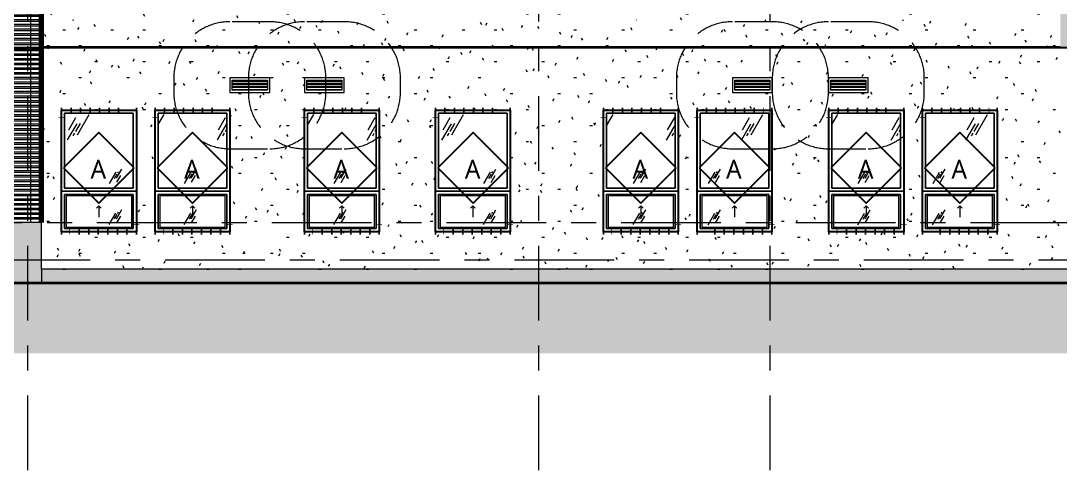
# Model space of a CAD drawing. Header units: inches. Extents: x 6 to 15224, y -733 to 6300.
# Drawn here: x 1718 to 2384, y 4950 to 5238 of the extents above; entities that cross this region are included whole.
import ezdxf

# ---------------------------------------------------------------- set-up
doc = ezdxf.new("R2010")
doc.units = ezdxf.units.IN
doc.header["$MEASUREMENT"] = 0
for name, pattern in [('Center 1_2_', [112, 64, -16, 16, -16]), ('Center 3_8_', [96, 48, -16, 16, -16]), ('Dots Space 1_16_', [6, 0, -6]), ('Hidden 3_16_', [36, 24, -12])]:
    doc.linetypes.add(name, pattern=pattern)
for name, color, linetype, lineweight in [('A-DETL', 90, 'Continuous', 13), ('A-DETL-GENF', 92, 'Continuous', 13), ('A-FLOR-LEVL', 51, 'Continuous', 13), ('A-GENM', 13, 'Continuous', 18), ('A-GLAZ', 151, 'Continuous', 25), ('A-GLAZ-IDEN', 152, 'Continuous', 25), ('A-GLAZ-SILL', 1, 'Continuous', 18), ('A-WALL', 113, 'Continuous', 25), ('A-WALL-PATT', 111, 'Continuous', 25), ('M-EQPM', 50, 'Continuous', 18), ('M-EQPM-HDLN', 50, 'Hidden 3_16_', 13), ('S-GRID', 1, 'Continuous', 13)]:
    doc.layers.add(name, color=color, linetype=linetype, lineweight=lineweight)
doc.styles.add('Open Sans_5', font='OpenSans-Regular.ttf', dxfattribs={"height": 12})
pattern_1 = [(0, (3669.645, 0), (40.96, 10.24), [1.69, -29.03, 1.69, -29.03, -163.84]), (0, (3669.645, 0), (40.96, 10.24), [-61.44, 1.69, -59.75, 1.69, -29.03, -71.68]), (0, (3669.645, 0), (40.96, 10.24), [-153.6, 1.69, -18.79, 1.69, -49.51]), (120, (3685.005, 5.12), (-29.3481, 30.3524), [1.69, -29.03, 1.69, -29.03, -163.84]), (120, (3685.005, 5.12), (-29.3481, 30.3524), [-61.44, 1.69, -59.75, 1.69, -29.03, -71.68]), (120, (3685.005, 5.12), (-29.3481, 30.3524), [-153.6, 1.69, -18.79, 1.69, -49.51]), (240, (3690.125, 25.6), (-11.6119, -40.5924), [1.69, -29.03, 1.69, -29.03, -163.84]), (240, (3690.125, 25.6), (-11.6119, -40.5924), [-61.44, 1.69, -59.75, 1.69, -29.03, -71.68]), (240, (3690.125, 25.6), (-11.6119, -40.5924), [-153.6, 1.69, -18.79, 1.69, -49.51])]
pattern_2 = [(0, (3669.6447, 0), (5.12, 1.28), [0.16896, -3.671, 0.16896, -3.671, -20.48]), (0, (3669.6447, 0), (5.12, 1.28), [-7.68, 0.16896, -7.511, 0.16896, -3.671, -8.96]), (0, (3669.6447, 0), (5.12, 1.28), [-19.2, 0.16896, -2.391, 0.16896, -6.231]), (120, (3671.5647, 0.64), (-3.66851252, 3.79405007), [0.16896, -3.671, 0.16896, -3.671, -20.48]), (120, (3671.5647, 0.64), (-3.66851252, 3.79405007), [-7.68, 0.16896, -7.511, 0.16896, -3.671, -8.96]), (120, (3671.5647, 0.64), (-3.66851252, 3.79405007), [-19.2, 0.16896, -2.391, 0.16896, -6.231]), (240, (3672.2047, 3.2), (-1.45148748, -5.07405007), [0.16896, -3.671, 0.16896, -3.671, -20.48]), (240, (3672.2047, 3.2), (-1.45148748, -5.07405007), [-7.68, 0.16896, -7.511, 0.16896, -3.671, -8.96]), (240, (3672.2047, 3.2), (-1.45148748, -5.07405007), [-19.2, 0.16896, -2.391, 0.16896, -6.231])]
pattern_3 = [(50, (3669.645, 0), (18.362056, -1.60683), [1.92, -21.12]), (355, (3669.645, 0), (-3.55226, 19.255874), [1.536, -16.896]), (100.451, (3671.175, -0.134), (14.81021, 17.649286), [1.632, -17.949]), (46.184, (3669.645, 5.12), (27.32125, -4.237615), [2.88, -31.68]), (96.636, (3671.922, 4.767), (23.92754, 24.93717), [2.448, -26.924]), (351.184, (3669.645, 5.12), (23.92765, 24.93743), [2.304, -25.344]), (21, (3672.205, 3.84), (15.28081, -10.307465), [1.92, -21.12]), (326, (3672.205, 3.84), (6.22856, 18.563735), [1.536, -16.896]), (71.451, (3673.479, 2.981), (21.509846, 8.25628), [1.632, -17.949]), (37.5, (3669.6447, 0), (0.311095, 8.5225365), [0.16896, -16.522, 0.16896, -16.983, -16.96]), (37.5, (3669.6447, 0), (0.311095, 8.5225365), [-33.843, 0.16896, -16.791]), (7.5, (3669.645, 0), (6.734636, 10.097431), [0.16896, -9.61, 0.16896, -16.138, -6.464]), (7.5, (3669.645, 0), (6.734636, 10.097431), [-26.086, 0.16896, -6.295]), (327.5, (3663.936, 0), (13.666107, -0.577186), [0.16896, -6.231, 0.16896, -19.799, -26.496]), (327.5, (3663.936, 0), (13.666107, -0.577186), [-26.368, 0.16896, -26.327]), (317.5, (3661.376, 0), (14.929853, 2.562859), [0.16896, -8.151, 0.16896, -13.092, -18.816]), (317.5, (3661.376, 0), (14.929853, 2.562859), [-21.581, 0.16896, -18.647])]

# ---------------------------------------------------------------- blocks, each defined once
blk = doc.blocks.new('1-2 WD Adaptive - 4-0_x6_-6_-12420691-WEST ELEVATION')
at = {"layer": 'A-GLAZ', "lineweight": 13}
h = blk.add_hatch(dxfattribs=at)
h.set_pattern_fill('FP_25', color=256, style=0, pattern_type=2)
h.set_pattern_definition([(59.808, (-3436.003, 5168.806), (144.0017, 239.99866), [9, -754.581]), (59.808, (-3436.737, 5162.193), (144.0017, 239.99866), [12, -751.581]), (59.808, (-3431.552, 5167.623), (144.0017, 239.99866), [6, -757.581]), (59.808, (-3433.141, 5164.844), (144.0017, 239.99866), [2, -761.581]), (59.808, (-3430.446, 5165.598), (144.0017, 239.99866), [15, -748.581]), (59.808, (-3405.028, 5135.404), (144.0017, 239.99866), [5.063, -758.519]), (59.808, (-3405.469, 5137.668), (144.0017, 239.99866), [6.75, -756.831]), (59.808, (-3406.678, 5137.525), (144.0017, 239.99866), [3.375, -760.206]), (59.808, (-3404.647, 5141.029), (144.0017, 239.99866), [1.125, -762.456]), (59.808, (-3409.861, 5134.297), (144.0017, 239.99866), [8.437, -755.144])])
h.paths.add_polyline_path([(-3426.89, 5131), (-3421.5, 5131), (-3421.5, 5179), (-3465.5, 5179), (-3465.5, 5131), (-3460.37, 5131)])
at = {"layer": 'A-GLAZ-SILL', "lineweight": 13}
h = blk.add_hatch(dxfattribs=at)
h.set_pattern_fill('FP_24', color=256, style=0, pattern_type=2)
h.set_pattern_definition([(59.808, (-3436.003, 5142.806), (144.0017, 239.99866), [9, -754.581]), (59.808, (-3436.737, 5136.193), (144.0017, 239.99866), [12, -751.581]), (59.808, (-3431.552, 5141.623), (144.0017, 239.99866), [6, -757.581]), (59.808, (-3433.141, 5138.844), (144.0017, 239.99866), [2, -761.581]), (59.808, (-3430.446, 5139.598), (144.0017, 239.99866), [15, -748.581]), (59.808, (-3405.028, 5109.404), (144.0017, 239.99866), [5.063, -758.519]), (59.808, (-3405.469, 5111.668), (144.0017, 239.99866), [6.75, -756.831]), (59.808, (-3406.678, 5111.525), (144.0017, 239.99866), [3.375, -760.206]), (59.808, (-3404.647, 5115.029), (144.0017, 239.99866), [1.125, -762.456]), (59.808, (-3409.861, 5108.297), (144.0017, 239.99866), [8.438, -755.144])])
h.paths.add_polyline_path([(-3460.37, 5106), (-3422.5, 5106), (-3422.5, 5126), (-3464.5, 5126), (-3464.5, 5106)])
at = {"layer": 'A-GLAZ', "lineweight": 13}
for p, q in [((-3467.5, 5181), (-3419.5, 5181)), ((-3467.5, 5103), (-3467.5, 5181)), ((-3421.5, 5179), (-3465.5, 5179)), ((-3465.5, 5179), (-3465.5, 5131)), ((-3421.5, 5131), (-3421.5, 5179)), ((-3419.5, 5181), (-3419.5, 5103)), ((-3467.5, 5129), (-3419.5, 5129)), ((-3419.5, 5129), (-3467.5, 5129)), ((-3465.5, 5131), (-3421.5, 5131)), ((-3421.5, 5127), (-3465.5, 5127)), ((-3465.5, 5127), (-3465.5, 5105)), ((-3421.5, 5105), (-3421.5, 5127)), ((-3419.5, 5103), (-3467.5, 5103)), ((-3465.5, 5105), (-3421.5, 5105))]:
    blk.add_line(p, q, dxfattribs=at)
at = {"layer": 'A-GLAZ', "linetype": 'Hidden 3_16_', "lineweight": 13}
for q in [(-3445, 5118.17), (-3442, 5118.17), (-3443.5, 5112.33)]:
    blk.add_line((-3443.5, 5119.67), q, dxfattribs=at)
at = {"layer": 'A-GLAZ-SILL'}
for p, q in [((-3465.5, 5179), (-3421.5, 5179)), ((-3465.5, 5131), (-3465.5, 5179)), ((-3421.5, 5179), (-3465.5, 5179)), ((-3465.5, 5179), (-3465.5, 5131)), ((-3421.5, 5179), (-3421.5, 5131)), ((-3421.5, 5131), (-3421.5, 5179)), ((-3421.5, 5131), (-3465.5, 5131)), ((-3465.5, 5131), (-3421.5, 5131)), ((-3465.5, 5127), (-3421.5, 5127)), ((-3465.5, 5105), (-3465.5, 5127)), ((-3421.5, 5127), (-3465.5, 5127)), ((-3465.5, 5127), (-3465.5, 5105)), ((-3422.5, 5126), (-3464.5, 5126)), ((-3464.5, 5126), (-3464.5, 5106)), ((-3422.5, 5106), (-3422.5, 5126)), ((-3421.5, 5127), (-3421.5, 5105)), ((-3421.5, 5105), (-3421.5, 5127)), ((-3464.5, 5106), (-3422.5, 5106)), ((-3421.5, 5105), (-3465.5, 5105)), ((-3465.5, 5105), (-3421.5, 5105))]:
    blk.add_line(p, q, dxfattribs=at)
blk = doc.blocks.new('ME Louvers w Trim-AM - 24_ x 8_-17809685-WEST ELEVATION')
at = {"layer": 'A-GENM', "lineweight": 13}
for p, q in [((-3370.19, 5329.75), (-3347.69, 5329.75)), ((-3370.19, 5329.43), (-3347.69, 5329.43)), ((-3370.19, 5328.05), (-3347.69, 5328.05)), ((-3370.19, 5327.95), (-3347.69, 5327.95)), ((-3370.19, 5327.9), (-3347.69, 5327.9)), ((-3370.19, 5327.58), (-3347.69, 5327.58)), ((-3370.19, 5326.2), (-3347.69, 5326.2)), ((-3370.19, 5326.1), (-3347.69, 5326.1)), ((-3370.19, 5326.05), (-3347.69, 5326.05)), ((-3370.19, 5325.73), (-3347.69, 5325.73)), ((-3370.19, 5324.35), (-3347.69, 5324.35)), ((-3370.19, 5324.25), (-3347.69, 5324.25))]:
    blk.add_line(p, q, dxfattribs=at)
at = {"layer": 'M-EQPM'}
for p, q in [((-3346.19, 5331.75), (-3371.69, 5331.75)), ((-3371.69, 5331.75), (-3371.69, 5322.25)), ((-3370.19, 5323.75), (-3370.19, 5330.25)), ((-3370.19, 5330.25), (-3347.69, 5330.25)), ((-3347.69, 5330.25), (-3347.69, 5323.75)), ((-3346.19, 5322.25), (-3346.19, 5331.75)), ((-3371.69, 5322.25), (-3346.19, 5322.25)), ((-3347.69, 5323.75), (-3370.19, 5323.75))]:
    blk.add_line(p, q, dxfattribs=at)
at = {"layer": 'M-EQPM-HDLN'}
for p, q in [((-3346.19, 5367.75), (-3371.69, 5367.75)), ((-3407.69, 5331.75), (-3407.69, 5322.25)), ((-3310.19, 5322.25), (-3310.19, 5331.75)), ((-3371.69, 5286.25), (-3346.19, 5286.25))]:
    blk.add_line(p, q, dxfattribs=at)
for centre, start, end in [((-3371.69, 5331.75), 90, 180), ((-3346.19, 5331.75), 0, 90), ((-3371.69, 5322.25), 180, 270), ((-3346.19, 5322.25), 270, 0)]:
    blk.add_arc(centre, 36, start, end, dxfattribs=at)
blk = doc.blocks.new('ME Louvers w Trim-AM - 24_ x 8_-V66-WEST ELEVATION')
at = {"layer": 'A-GENM', "lineweight": 13}
for p, q in [((-3095.75, 5199.75), (-3073.25, 5199.75)), ((-3095.75, 5199.43), (-3073.25, 5199.43)), ((-3095.75, 5198.05), (-3073.25, 5198.05)), ((-3095.75, 5197.95), (-3073.25, 5197.95)), ((-3095.75, 5197.9), (-3073.25, 5197.9)), ((-3095.75, 5197.58), (-3073.25, 5197.58)), ((-3095.75, 5196.2), (-3073.25, 5196.2)), ((-3095.75, 5196.1), (-3073.25, 5196.1)), ((-3095.75, 5196.05), (-3073.25, 5196.05)), ((-3095.75, 5195.73), (-3073.25, 5195.73)), ((-3095.75, 5194.35), (-3073.25, 5194.35)), ((-3095.75, 5194.25), (-3073.25, 5194.25))]:
    blk.add_line(p, q, dxfattribs=at)
at = {"layer": 'M-EQPM'}
for p, q in [((-3071.75, 5201.75), (-3097.25, 5201.75)), ((-3097.25, 5201.75), (-3097.25, 5192.25)), ((-3095.75, 5193.75), (-3095.75, 5200.25)), ((-3095.75, 5200.25), (-3073.25, 5200.25)), ((-3073.25, 5200.25), (-3073.25, 5193.75)), ((-3071.75, 5192.25), (-3071.75, 5201.75)), ((-3097.25, 5192.25), (-3071.75, 5192.25)), ((-3073.25, 5193.75), (-3095.75, 5193.75))]:
    blk.add_line(p, q, dxfattribs=at)
at = {"layer": 'M-EQPM-HDLN'}
for p, q in [((-3071.75, 5237.75), (-3097.25, 5237.75)), ((-3133.25, 5201.75), (-3133.25, 5192.25)), ((-3035.75, 5192.25), (-3035.75, 5201.75)), ((-3097.25, 5156.25), (-3071.75, 5156.25))]:
    blk.add_line(p, q, dxfattribs=at)
for centre, start, end in [((-3097.25, 5201.75), 90, 180), ((-3071.75, 5201.75), 0, 90), ((-3097.25, 5192.25), 180, 270), ((-3071.75, 5192.25), 270, 360)]:
    blk.add_arc(centre, 36, start, end, dxfattribs=at)
blk = doc.blocks.new('TAG Window-AM - Standard-51685-WEST ELEVATION')
at = {"layer": 'A-GLAZ-IDEN'}
for p, q in [((-3095.5, 5558.5), (-3118.13, 5535.88)), ((-3072.87, 5535.88), (-3095.5, 5558.5)), ((-3118.13, 5535.88), (-3095.5, 5513.25)), ((-3095.5, 5513.25), (-3072.87, 5535.88))]:
    blk.add_line(p, q, dxfattribs=at)

msp = doc.modelspace()

# ---------------------------------------------------------------- hatches: boundary and pattern name
at = {"layer": 'A-DETL-GENF'}
h = msp.add_hatch(dxfattribs=at)
h.set_pattern_fill('FP_140', color=8, style=0, pattern_type=2)
h.set_pattern_definition(pattern_3)
h.paths.add_polyline_path([(1446.17166239, 5070), (1730.85916239, 5070), (1730.85916239, 5109), (1223.70681864, 5109), (1223.70681864, 5101), (1211.70681864, 5101), (1211.70681864, 5093), (1199.70681864, 5093), (1199.70681864, 5085), (1187.70681864, 5085), (1187.70681864, 5077), (1175.70681864, 5077), (1175.70681864, 5070), (1442.4531246, 5070)])
h = msp.add_hatch(dxfattribs=at)
h.set_pattern_fill('FP_140', color=8, style=0, pattern_type=2)
h.set_pattern_definition(pattern_3)
h.paths.add_polyline_path([(4245.67166239, 5047), (4245.67166239, 5079), (1730.85916239, 5079), (1730.85916239, 5070), (2452.2583923, 5070), (4243.42166239, 5047.02885559)])
msp.add_hatch(color=29, dxfattribs=at).paths.add_polyline_path([(3183.71645793, 5025.10127351), (5326.80979127, 5025.10127351), (5326.80979127, 5046.98441019), (4242.67166239, 5047.03847412), (2452.2583923, 5070), (1040.6231246, 5070), (1040.6231246, 5025.10127351), (3116.74479127, 5025.10127351)])
at = {"layer": 'A-WALL-PATT', "lineweight": 13}
h = msp.add_hatch(dxfattribs=at)
h.set_pattern_fill('FP_18', color=256, style=0, pattern_type=2)
h.set_pattern_definition([(180, (1772.078, 5221), (-2e-15, -18), [36, 0]), (180, (1772.078, 5239), (-2e-15, -18), [36, 0]), (180, (1772.078, 5236), (-2e-15, -18), [36, 0]), (180, (1772.078, 5233), (-2e-15, -18), [36, 0]), (180, (1772.078, 5230), (-2e-15, -18), [36, 0]), (180, (1772.078, 5227), (-2e-15, -18), [36, 0]), (180, (1772.078, 5224), (-2e-15, -18), [36, 0]), (90, (1736.078, 5221), (-36, 2e-15), [18, 0]), (90, (1748.078, 5221), (-36, 2e-15), [18, 0]), (90, (1760.078, 5221), (-36, 2e-15), [18, 0]), (90, (1772.078, 5221), (-36, 2e-15), [18, 0]), (180, (1772.078, 5238), (-2e-15, -18), [36, 0]), (180, (1772.078, 5235), (-2e-15, -18), [36, 0]), (180, (1772.078, 5232), (-2e-15, -18), [36, 0]), (180, (1772.078, 5229), (-2e-15, -18), [36, 0]), (180, (1772.078, 5226), (-2e-15, -18), [36, 0]), (180, (1772.078, 5223), (-2e-15, -18), [36, 0])])
h.paths.add_polyline_path([(1727.08270793, 5221), (1730.85916239, 5221), (1730.85916239, 5373), (1415.17166239, 5373), (1415.17166239, 5352.20472597), (1475.04666239, 5354.10702939), (1614.98416239, 5354.10702939), (1689.17166239, 5351.75), (1689.17166239, 5237), (1705.92166239, 5237), (1705.92166239, 5229), (1689.17166239, 5229), (1689.17166239, 5221), (1723.29666239, 5221)])
h = msp.add_hatch(dxfattribs=at)
h.set_pattern_fill('FP_16', color=256, style=0, pattern_type=2)
h.set_pattern_definition([(180, (4276.109, 5221), (-2e-15, -18), [36, 0]), (180, (4276.109, 5239), (-2e-15, -18), [36, 0]), (180, (4276.109, 5236), (-2e-15, -18), [36, 0]), (180, (4276.109, 5233), (-2e-15, -18), [36, 0]), (180, (4276.109, 5230), (-2e-15, -18), [36, 0]), (180, (4276.109, 5227), (-2e-15, -18), [36, 0]), (180, (4276.109, 5224), (-2e-15, -18), [36, 0]), (90, (4240.11, 5221), (-36, 2e-15), [18, 0]), (90, (4252.11, 5221), (-36, 2e-15), [18, 0]), (90, (4264.11, 5221), (-36, 2e-15), [18, 0]), (90, (4276.11, 5221), (-36, 2e-15), [18, 0]), (180, (4276.109, 5238), (-2e-15, -18), [36, 0]), (180, (4276.109, 5235), (-2e-15, -18), [36, 0]), (180, (4276.109, 5232), (-2e-15, -18), [36, 0]), (180, (4276.109, 5229), (-2e-15, -18), [36, 0]), (180, (4276.109, 5226), (-2e-15, -18), [36, 0]), (180, (4276.109, 5223), (-2e-15, -18), [36, 0])])
h.paths.add_polyline_path([(2387.92166239, 5221), (2414.73416239, 5221), (2414.73416239, 5233), (2414.67166239, 5233), (2414.67166239, 5317), (2438.67166239, 5317), (2438.67166239, 5316.9375), (2452.67166239, 5316.9375), (2452.67166239, 5317), (2512.67166239, 5317), (2512.73416239, 5316.9375), (2512.73416239, 5221), (2605.17166239, 5221), (2605.17166239, 5317), (2665.17166239, 5317), (2665.17166239, 5316.9375), (2679.17166239, 5316.9375), (2679.17166239, 5317), (2703.17166239, 5317), (2703.17166239, 5221), (2751.17166239, 5221), (2751.17166239, 5317), (2775.17166239, 5317), (2775.17166239, 5316.9375), (2789.17166239, 5316.9375), (2789.17166239, 5317), (2849.17166239, 5317), (2849.17166239, 5221), (2941.17166239, 5221), (2941.17166239, 5317), (3001.17166239, 5317), (3001.17166239, 5316.9375), (3015.17166239, 5316.9375), (3015.17166239, 5317), (3039.17166239, 5317), (3039.17166239, 5221), (3087.17166239, 5221), (3087.17166239, 5317), (3111.17166239, 5317), (3111.17166239, 5316.9375), (3125.17166239, 5316.9375), (3125.17166239, 5317), (3185.17166239, 5317), (3185.17166239, 5221), (3277.17166239, 5221), (3277.17166239, 5317), (3337.17166239, 5317), (3337.17166239, 5316.9375), (3351.17166239, 5316.9375), (3351.17166239, 5317), (3375.17166239, 5317), (3375.17166239, 5221), (3423.17166239, 5221), (3423.17166239, 5317), (3447.17166239, 5317), (3447.17166239, 5316.9375), (3461.17166239, 5316.9375), (3461.17166239, 5317), (3521.17166239, 5317), (3521.17166239, 5221), (3613.17166239, 5221), (3613.17166239, 5317), (3673.17166239, 5317), (3673.17166239, 5316.9375), (3687.17166239, 5316.9375), (3687.17166239, 5317), (3711.17166239, 5317), (3711.17166239, 5221), (3759.17166239, 5221), (3759.17166239, 5317), (3783.17166239, 5317), (3783.17166239, 5316.9375), (3797.17166239, 5316.9375), (3797.17166239, 5317), (3857.17166239, 5317), (3857.17166239, 5221), (3949.17166239, 5221), (3949.17166239, 5317), (4009.17166239, 5317), (4009.17166239, 5316.9375), (4023.17166239, 5316.9375), (4023.17166239, 5317), (4047.17166239, 5317), (4047.17166239, 5221), (4095.17166239, 5221), (4095.17166239, 5317), (4119.17166239, 5317), (4119.17166239, 5316.9375), (4133.17166239, 5316.9375), (4133.17166239, 5317), (4193.17166239, 5317), (4193.17166239, 5221), (4234.54666239, 5221), (4234.54666239, 5373), (2384.04666239, 5373), (2384.04666239, 5221), (2384.17166239, 5221)])
h.paths.add_polyline_path([(2522.3712496, 5322.1875), (2521.17166239, 5322.1875), (2521.17166239, 5331.6875), (2546.67166239, 5331.6875), (2546.67166239, 5322.1875), (2522.67166239, 5322.1875)])
h.paths.add_polyline_path([(2595.17166239, 5322.1875), (2571.17166239, 5322.1875), (2571.17166239, 5331.6875), (2596.67166239, 5331.6875), (2596.67166239, 5322.1875)])
h.paths.add_polyline_path([(3885.99197489, 5322.25), (3865.35916239, 5322.26192492), (3865.35916239, 5331.75), (3890.85916239, 5331.75), (3890.85916239, 5322.25), (3886.91895793, 5322.25)])
h.paths.add_polyline_path([(3915.35916239, 5322.25), (3915.35916239, 5331.75), (3940.85916239, 5331.75), (3940.85916239, 5322.25), (3915.61801656, 5322.25)])
h.paths.add_polyline_path([(3530.85916239, 5322.25), (3529.35916239, 5322.25), (3529.35916239, 5331.75), (3554.85916239, 5331.75), (3554.85916239, 5322.25), (3549.99197489, 5322.25)])
h.paths.add_polyline_path([(3580.85916239, 5322.25), (3579.35916239, 5322.25), (3579.35916239, 5331.75), (3604.85916239, 5331.75), (3604.85916239, 5322.25), (3584.24197489, 5322.25)])
h.paths.add_polyline_path([(3213.99197489, 5322.25), (3193.35916239, 5322.25), (3193.35916239, 5331.75), (3218.85916239, 5331.75), (3218.85916239, 5322.25), (3217.20229127, 5322.25)])
h.paths.add_polyline_path([(3268.10916239, 5322.25), (3243.35916239, 5322.25), (3243.35916239, 5331.75), (3268.85916239, 5331.75), (3268.85916239, 5322.25)])
h.paths.add_polyline_path([(2858.79666239, 5322.25), (2857.29666239, 5322.25), (2857.29666239, 5331.75), (2882.79666239, 5331.75), (2882.79666239, 5322.25), (2865.60104127, 5322.25)])
h.paths.add_polyline_path([(2931.29666239, 5322.25), (2907.29666239, 5322.25), (2907.29666239, 5331.75), (2932.79666239, 5331.75), (2932.79666239, 5322.25), (2932.57270793, 5322.25)])
h = msp.add_hatch(dxfattribs=at)
h.set_pattern_fill('FP_13', color=256, style=0, pattern_type=2)
h.set_pattern_definition(pattern_1)
h.paths.add_polyline_path([(1730.85916239, 5221.75), (2384.04666239, 5221.75), (2384.04666239, 5349), (1730.85916239, 5349), (1730.85916239, 5223.26352351)])
h.paths.add_polyline_path([(2128.91270793, 5239), (2091.42166239, 5239), (2091.42166239, 5317), (2139.42166239, 5317), (2139.42166239, 5239)])
h.paths.add_polyline_path([(2031.42166239, 5239), (1983.42166239, 5239), (1983.42166239, 5317), (2031.42166239, 5317), (2031.42166239, 5243.1704918)])
h.paths.add_polyline_path([(1944.7406246, 5239), (1899.42166239, 5239), (1899.42166239, 5317), (1947.42166239, 5317), (1947.42166239, 5239)])
h.paths.add_polyline_path([(2151.42166239, 5239), (2151.42166239, 5317), (2199.42166239, 5317), (2199.42166239, 5239), (2179.14145793, 5239)])
h.paths.add_polyline_path([(1844.2831246, 5239), (1803.67166239, 5239), (1803.67166239, 5317), (1851.67166239, 5317), (1851.67166239, 5239)])
h.paths.add_polyline_path([(2246.1131246, 5239), (2235.42166239, 5239), (2235.42166239, 5317), (2283.42166239, 5317), (2283.42166239, 5239), (2279.59895793, 5239)])
h.paths.add_polyline_path([(2295.42166239, 5239), (2295.42166239, 5317), (2343.42166239, 5317), (2343.42166239, 5239), (2312.95291239, 5239)])
h.paths.add_polyline_path([(1743.8256246, 5239), (1743.67166239, 5239), (1743.67166239, 5317), (1791.67166239, 5317), (1791.67166239, 5239), (1777.31145793, 5239)])
h.paths.add_polyline_path([(2235.42166239, 5322.25), (2235.42166239, 5331.75), (2260.92166239, 5331.75), (2260.92166239, 5322.25), (2236.07791239, 5322.25)])
h.paths.add_polyline_path([(2177.76541239, 5322.25), (2173.92166239, 5322.25), (2173.92166239, 5331.75), (2199.42166239, 5331.75), (2199.42166239, 5322.25), (2179.14145793, 5322.25)])
h.paths.add_polyline_path([(1852.32791239, 5322.25), (1851.67166239, 5322.25), (1851.67166239, 5331.75), (1877.17166239, 5331.75), (1877.17166239, 5322.25), (1852.42166239, 5322.25)])
h.paths.add_polyline_path([(1919.55447489, 5322.25), (1899.48416239, 5322.25), (1899.48416239, 5331.75), (1924.98416239, 5331.75), (1924.98416239, 5322.25), (1919.6262496, 5322.25)])
h = msp.add_hatch(dxfattribs=at)
h.set_pattern_fill('FP_14', color=256, style=0, pattern_type=2)
h.set_pattern_definition([(180, (1772.078, 5109), (-2e-15, -18), [36, 0]), (180, (1772.078, 5127), (-2e-15, -18), [36, 0]), (180, (1772.078, 5124), (-2e-15, -18), [36, 0]), (180, (1772.078, 5121), (-2e-15, -18), [36, 0]), (180, (1772.078, 5118), (-2e-15, -18), [36, 0]), (180, (1772.078, 5115), (-2e-15, -18), [36, 0]), (180, (1772.078, 5112), (-2e-15, -18), [36, 0]), (90, (1736.078, 5109), (-36, 2e-15), [18, 0]), (90, (1748.078, 5109), (-36, 2e-15), [18, 0]), (90, (1760.078, 5109), (-36, 2e-15), [18, 0]), (90, (1772.078, 5109), (-36, 2e-15), [18, 0]), (180, (1772.078, 5126), (-2e-15, -18), [36, 0]), (180, (1772.078, 5123), (-2e-15, -18), [36, 0]), (180, (1772.078, 5120), (-2e-15, -18), [36, 0]), (180, (1772.078, 5117), (-2e-15, -18), [36, 0]), (180, (1772.078, 5114), (-2e-15, -18), [36, 0]), (180, (1772.078, 5111), (-2e-15, -18), [36, 0])])
h.paths.add_polyline_path([(1689.17166239, 5109), (1730.85916239, 5109), (1730.85916239, 5221), (1689.17166239, 5221), (1689.17166239, 5111.25877351)])
h = msp.add_hatch(dxfattribs=at)
h.set_pattern_fill('FP_17', color=256, style=0, pattern_type=2)
h.set_pattern_definition(pattern_2)
h.paths.add_polyline_path([(1731.11702322, 5221), (1731.85916239, 5221), (1731.85916239, 5221.75), (1730.85916239, 5221.75), (1730.85916239, 5221)])
h = msp.add_hatch(dxfattribs=at)
h.set_pattern_fill('FP_13', color=256, style=0, pattern_type=2)
h.set_pattern_definition(pattern_1)
h.paths.add_polyline_path([(1978.22645793, 5079), (2384.17166239, 5079), (2384.17166239, 5221), (1730.85916239, 5221), (1730.85916239, 5079), (1844.2831246, 5079)])
h.paths.add_polyline_path([(2011.71229127, 5103), (1983.42166239, 5103), (1983.42166239, 5181), (2031.42166239, 5181), (2031.42166239, 5103)])
h.paths.add_polyline_path([(2237.74166627, 5103), (2235.67166239, 5103), (2235.67166239, 5181), (2283.67166239, 5181), (2283.67166239, 5103), (2246.1131246, 5103)])
h.paths.add_polyline_path([(2128.91270793, 5103), (2091.17166239, 5103), (2091.17166239, 5181), (2139.17166239, 5181), (2139.17166239, 5103)])
h.paths.add_polyline_path([(2195.8843746, 5103), (2151.17166239, 5103), (2151.17166239, 5181), (2199.17166239, 5181), (2199.17166239, 5103)])
h.paths.add_polyline_path([(2343.67166239, 5103), (2295.67166239, 5103), (2295.67166239, 5181), (2343.67166239, 5181), (2343.67166239, 5111.25877351)])
h.paths.add_polyline_path([(1777.31145793, 5103), (1743.67166239, 5103), (1743.67166239, 5181), (1791.67166239, 5181), (1791.67166239, 5103)])
h.paths.add_polyline_path([(1803.67166239, 5103), (1803.67166239, 5181), (1851.67166239, 5181), (1851.67166239, 5103), (1810.79729127, 5103)])
h.paths.add_polyline_path([(1947.42166239, 5103), (1899.42166239, 5103), (1899.42166239, 5181), (1947.42166239, 5181), (1947.42166239, 5109)])
h.paths.add_polyline_path([(2198.70291239, 5192.25), (2173.92166239, 5192.25), (2173.92166239, 5201.75), (2199.42166239, 5201.75), (2199.42166239, 5192.25), (2199.17166239, 5192.25)])
h.paths.add_polyline_path([(2235.42166239, 5192.25), (2235.42166239, 5201.75), (2260.92166239, 5201.75), (2260.92166239, 5192.25), (2235.67166239, 5192.25)])
h.paths.add_polyline_path([(1924.23416239, 5192.25), (1899.48416239, 5192.25), (1899.48416239, 5201.75), (1924.98416239, 5201.75), (1924.98416239, 5192.25)])
h.paths.add_polyline_path([(1853.17166239, 5192.25), (1851.67166239, 5192.25), (1851.67166239, 5201.75), (1877.17166239, 5201.75), (1877.17166239, 5192.25), (1861.02604127, 5192.25)])
h = msp.add_hatch(dxfattribs=at)
h.set_pattern_fill('FP_17', color=256, style=0, pattern_type=2)
h.set_pattern_definition(pattern_2)
h.paths.add_polyline_path([(2380.05645793, 5221), (2384.04666239, 5221), (2384.04666239, 5221.75), (1731.85916239, 5221.75), (1731.8650563, 5221), (2362.17166239, 5221)])

# ---------------------------------------------------------------- linework, layer by layer
at = {"layer": 'A-DETL', "lineweight": 70}
msp.add_line((1730.85916239, 5109), (1730.85916239, 5641.75), dxfattribs=at)
at = {"layer": 'A-DETL', "linetype": 'Dots Space 1_16_', "lineweight": 100}
for p, q in [((1743.67166239, 5181), (1791.67166239, 5181)), ((1743.67166239, 5103), (1743.67166239, 5181)), ((1791.67166239, 5181), (1791.67166239, 5103)), ((1803.67166239, 5181), (1851.67166239, 5181)), ((1803.67166239, 5103), (1803.67166239, 5181)), ((1851.67166239, 5181), (1851.67166239, 5103)), ((1899.42166239, 5181), (1947.42166239, 5181)), ((1899.42166239, 5103), (1899.42166239, 5181)), ((1947.42166239, 5181), (1947.42166239, 5103)), ((1983.42166239, 5181), (2031.42166239, 5181)), ((1983.42166239, 5103), (1983.42166239, 5181)), ((2031.42166239, 5181), (2031.42166239, 5103)), ((2091.17166239, 5181), (2139.17166239, 5181)), ((2091.17166239, 5103), (2091.17166239, 5181)), ((2139.17166239, 5181), (2139.17166239, 5103)), ((2151.17166239, 5181), (2199.17166239, 5181)), ((2151.17166239, 5103), (2151.17166239, 5181)), ((2199.17166239, 5181), (2199.17166239, 5103)), ((2235.67166239, 5181), (2283.67166239, 5181)), ((2235.67166239, 5103), (2235.67166239, 5181)), ((2283.67166239, 5181), (2283.67166239, 5103)), ((2295.67166239, 5181), (2343.67166239, 5181)), ((2295.67166239, 5103), (2295.67166239, 5181)), ((2343.67166239, 5181), (2343.67166239, 5103)), ((1791.67166239, 5103), (1743.67166239, 5103)), ((1851.67166239, 5103), (1803.67166239, 5103)), ((1947.42166239, 5103), (1899.42166239, 5103)), ((2031.42166239, 5103), (1983.42166239, 5103)), ((2139.17166239, 5103), (2091.17166239, 5103)), ((2199.17166239, 5103), (2151.17166239, 5103)), ((2283.67166239, 5103), (2235.67166239, 5103)), ((2343.67166239, 5103), (2295.67166239, 5103))]:
    msp.add_line(p, q, dxfattribs=at)
at = {"layer": 'A-DETL', "lineweight": 18}
for p, q in [((1730.85916239, 5109), (1223.70681864, 5109)), ((1730.85916239, 5079), (1730.85916239, 5109)), ((4245.67166239, 5079), (1730.85916239, 5079)), ((1730.85916239, 5079), (1730.85916239, 5070))]:
    msp.add_line(p, q, dxfattribs=at)
at = {"layer": 'A-DETL', "lineweight": 35}
msp.add_line((2452.2583923, 5070), (1040.6231246, 5070), dxfattribs=at)
at = {"layer": 'A-FLOR-LEVL', "linetype": 'Center 1_2_'}
for p, q in [((1318.4277019, 5221), (5455.71284829, 5221)), ((1318.4277019, 5109), (5455.71284829, 5109)), ((1026.1139134, 5085), (5391.71284829, 5085))]:
    msp.add_line(p, q, dxfattribs=at)
at = {"layer": 'A-WALL'}
for p, q in [((1730.85916239, 5475.875), (1730.85916239, 5221.75)), ((2751.17166239, 5221), (1689.17166239, 5221)), ((1730.85916239, 5221.75), (2384.04666239, 5221.75)), ((1730.85916239, 5221), (1730.85916239, 5109)), ((1731.85916239, 5221.75), (1731.85916239, 5221)), ((1743.67166239, 5103), (1743.67166239, 5181)), ((1743.67166239, 5181), (1791.67166239, 5181)), ((1791.67166239, 5181), (1791.67166239, 5103)), ((1803.67166239, 5103), (1803.67166239, 5181)), ((1803.67166239, 5181), (1851.67166239, 5181)), ((1851.67166239, 5181), (1851.67166239, 5103)), ((1899.42166239, 5103), (1899.42166239, 5181)), ((1899.42166239, 5181), (1947.42166239, 5181)), ((1947.42166239, 5181), (1947.42166239, 5103)), ((1983.42166239, 5181), (2031.42166239, 5181)), ((1983.42166239, 5103), (1983.42166239, 5181)), ((2031.42166239, 5181), (2031.42166239, 5103)), ((2091.17166239, 5181), (2139.17166239, 5181)), ((2091.17166239, 5103), (2091.17166239, 5181)), ((2139.17166239, 5181), (2139.17166239, 5103)), ((2151.17166239, 5103), (2151.17166239, 5181)), ((2151.17166239, 5181), (2199.17166239, 5181)), ((2199.17166239, 5181), (2199.17166239, 5103)), ((2235.67166239, 5103), (2235.67166239, 5181)), ((2235.67166239, 5181), (2283.67166239, 5181)), ((2283.67166239, 5181), (2283.67166239, 5103)), ((2295.67166239, 5103), (2295.67166239, 5181)), ((2295.67166239, 5181), (2343.67166239, 5181)), ((2343.67166239, 5181), (2343.67166239, 5103)), ((1791.67166239, 5103), (1743.67166239, 5103)), ((1851.67166239, 5103), (1803.67166239, 5103)), ((1947.42166239, 5103), (1899.42166239, 5103)), ((2031.42166239, 5103), (1983.42166239, 5103)), ((2139.17166239, 5103), (2091.17166239, 5103)), ((2199.17166239, 5103), (2151.17166239, 5103)), ((2283.67166239, 5103), (2235.67166239, 5103)), ((2343.67166239, 5103), (2295.67166239, 5103))]:
    msp.add_line(p, q, dxfattribs=at)
at = {"layer": 'S-GRID', "linetype": 'Center 3_8_'}
for p, q in [((1722.17166239, 4950), (1722.17166239, 6251.21253225)), ((2049.67166239, 4950), (2049.67166239, 6251.21253225)), ((2198.17166239, 4950), (2198.17166239, 6251.21253225))]:
    msp.add_line(p, q, dxfattribs=at)

# ---------------------------------------------------------------- block references
at = {"layer": 'A-GLAZ'}
for p in [(5211.17166239, 0), (5271.17166239, 0), (5366.92166239, 0), (5450.92166239, 0), (5558.67166239, 0), (5618.67166239, 0), (5703.17166239, 0), (5763.17166239, 0)]:
    msp.add_blockref('1-2 WD Adaptive - 4-0_x6_-6_-12420691-WEST ELEVATION', p, dxfattribs=at)
at = {"layer": 'A-GLAZ-IDEN'}
for p in [(4863.17166239, -391.875), (4923.17166239, -391.875), (5018.92166239, -391.875), (5103.17166239, -391.875), (5210.67166239, -391.875), (5270.67166239, -391.875), (5355.17166239, -391.875), (5415.17166239, -391.875)]:
    msp.add_blockref('TAG Window-AM - Standard-51685-WEST ELEVATION', p, dxfattribs=at)
at = {"layer": 'M-EQPM-HDLN'}
for name, p in [('ME Louvers w Trim-AM - 24_ x 8_-17809685-WEST ELEVATION', (5223.35916239, -130)), ('ME Louvers w Trim-AM - 24_ x 8_-17809685-WEST ELEVATION', (5271.17166239, -130)), ('ME Louvers w Trim-AM - 24_ x 8_-V66-WEST ELEVATION', (5271.17166239, 0)), ('ME Louvers w Trim-AM - 24_ x 8_-17809685-WEST ELEVATION', (5607.10916239, -130))]:
    msp.add_blockref(name, p, dxfattribs=at)

# ---------------------------------------------------------------- texts
at = {"layer": 'A-GLAZ-IDEN', "lineweight": 13, "char_height": 12, "width": 12.928, "attachment_point": 1, "style": 'Open Sans_5'}
for insert in [(1762.30580368, 5149.13131631), (1822.30580368, 5149.13131631), (1918.05580368, 5149.13131631), (2002.30580368, 5149.13131631), (2109.80580368, 5149.13131631), (2169.80580368, 5149.13131631), (2254.30580368, 5149.13131631), (2314.30580368, 5149.13131631)]:
    msp.add_mtext('A', dxfattribs=dict(at, insert=insert))

doc.saveas('drawing.dxf')
